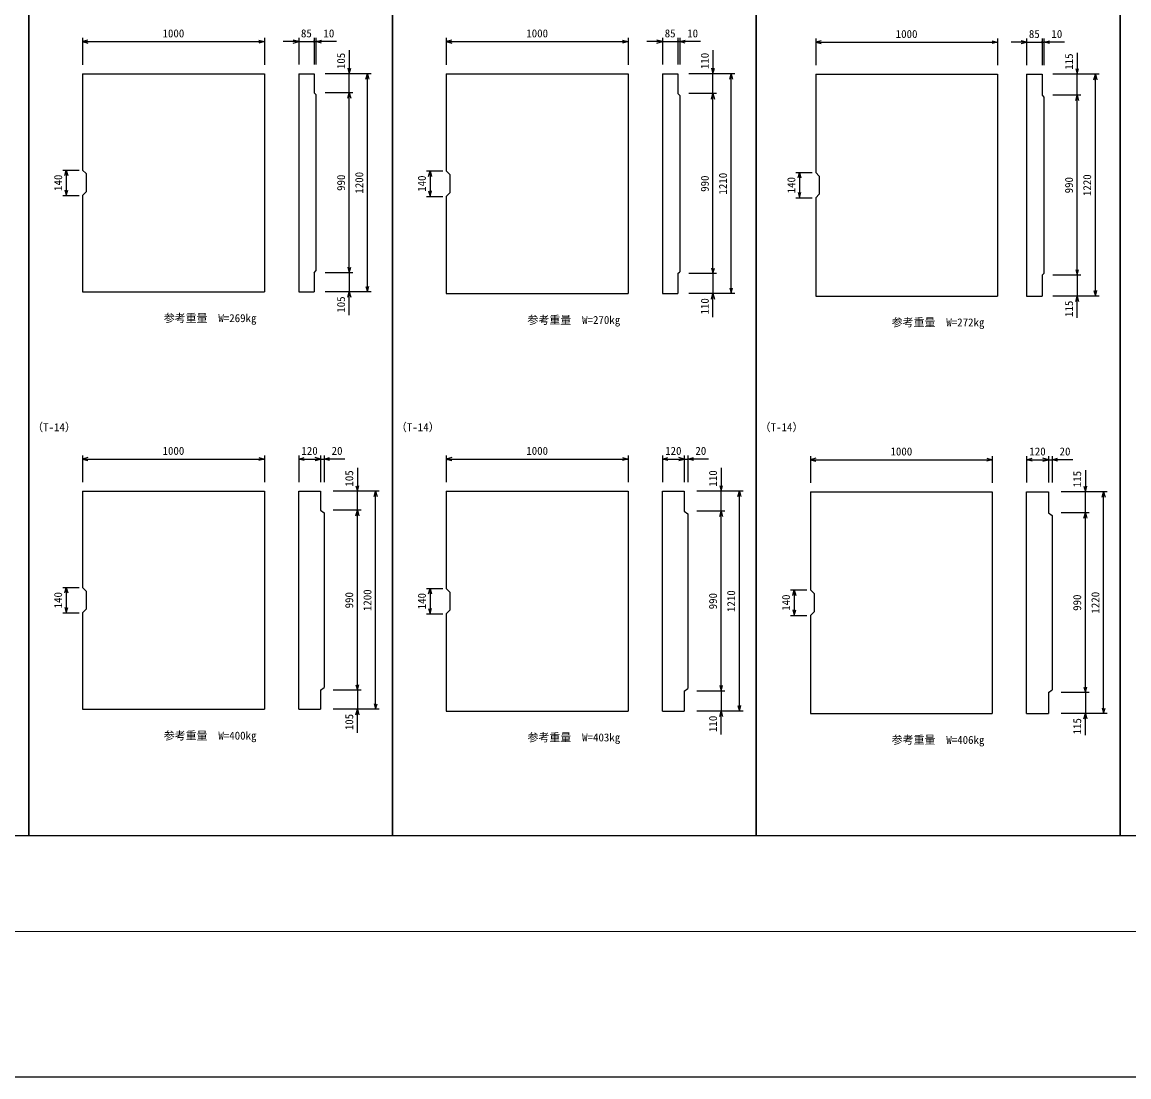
# Model space of a CAD drawing. Units: millimetres, scale not verified. Extents: x -33600 to 33600, y -11880 to 11880.
# Drawn here: x -27411 to -21326, y -11880 to -6078 of the extents above; entities that cross this region are included whole.
import ezdxf
from ezdxf.enums import TextEntityAlignment as Align

# ---------------------------------------------------------------- set-up
doc = ezdxf.new("R2010")
doc.units = ezdxf.units.MM
doc.header["$LTSCALE"] = 40
for name, color, linetype, lineweight in [('0-0_DIM', 7, 'Continuous', 25), ('0-1_Defpoints', 5, 'Continuous', 25), ('0-2_HATCH', 6, 'Continuous', 25), ('0-7_TXT', 7, 'Continuous', 25), ('0-8_WAKU', 3, 'Continuous', 13)]:
    doc.layers.add(name, color=color, linetype=linetype, lineweight=lineweight)
doc.styles.add('ＭＳ ゴシック', font='')
doc.styles.get('ＭＳ ゴシック').set_extended_font_data('MS Gothic')

msp = doc.modelspace()

# ---------------------------------------------------------------- linework, layer by layer
at = {"layer": '0-0_DIM'}
for p, q in [((-27079.36, -6164.77), (-27079.36, -6311.9)), ((-27079.36, -6184.77), (-26079.36, -6184.77)), ((-26079.36, -6164.77), (-26079.36, -6311.9)), ((-25890.76, -6184.77), (-25975.76, -6184.77)), ((-25890.76, -6164.77), (-25890.76, -6311.17)), ((-25890.76, -6184.77), (-25805.76, -6184.77)), ((-25805.76, -6164.77), (-25805.76, -6311.17)), ((-25805.76, -6184.77), (-25795.76, -6184.77)), ((-25795.76, -6164.77), (-25795.76, -6311.17)), ((-25682.24, -6184.77), (-25795.76, -6184.77)), ((-25079.36, -6164.77), (-25079.36, -6311.9)), ((-25079.36, -6184.77), (-24079.36, -6184.77)), ((-24079.36, -6164.77), (-24079.36, -6311.9)), ((-23890.76, -6184.77), (-23975.76, -6184.77)), ((-23890.76, -6164.77), (-23890.76, -6311.17)), ((-23890.76, -6184.77), (-23805.76, -6184.77)), ((-23805.76, -6164.77), (-23805.76, -6311.17)), ((-23805.76, -6184.77), (-23795.76, -6184.77)), ((-23795.76, -6164.77), (-23795.76, -6311.17)), ((-23682.24, -6184.77), (-23795.76, -6184.77)), ((-23048.05, -6168.19), (-23048.05, -6315.32)), ((-23048.05, -6188.19), (-22048.05, -6188.19)), ((-22048.05, -6168.19), (-22048.05, -6315.32)), ((-21888.3, -6188.19), (-21973.3, -6188.19)), ((-21888.3, -6168.19), (-21888.3, -6314.59)), ((-21888.3, -6188.19), (-21803.3, -6188.19)), ((-21803.3, -6168.19), (-21803.3, -6314.59)), ((-21803.3, -6188.19), (-21793.3, -6188.19)), ((-21793.3, -6168.19), (-21793.3, -6314.59)), ((-21679.77, -6188.19), (-21793.3, -6188.19)), ((-25612.69, -6232.45), (-25612.69, -6361.3)), ((-23612.69, -6232.45), (-23612.69, -6361.3)), ((-21610.22, -6245.87), (-21610.22, -6364.72)), ((-25492.69, -6361.3), (-25745.76, -6361.3)), ((-25612.69, -6466.3), (-25612.69, -6361.3)), ((-25512.69, -7561.3), (-25512.69, -6361.3)), ((-23492.69, -6361.3), (-23745.76, -6361.3)), ((-23612.69, -6471.3), (-23612.69, -6361.3)), ((-23512.69, -7571.3), (-23512.69, -6361.3)), ((-21490.22, -6364.72), (-21743.3, -6364.72)), ((-21610.22, -6479.72), (-21610.22, -6364.72)), ((-21510.22, -7584.72), (-21510.22, -6364.72)), ((-25592.69, -6466.3), (-25745.76, -6466.3)), ((-25612.69, -7456.3), (-25612.69, -6466.3)), ((-23592.69, -6471.3), (-23745.76, -6471.3)), ((-23612.69, -7461.3), (-23612.69, -6471.3)), ((-21590.22, -6479.72), (-21743.3, -6479.72)), ((-21610.22, -7469.72), (-21610.22, -6479.72)), ((-27188.36, -6891.3), (-27098.36, -6891.3)), ((-27168.36, -6891.3), (-27168.36, -7031.3)), ((-25188.36, -6896.3), (-25098.36, -6896.3)), ((-25168.36, -6896.3), (-25168.36, -7036.3)), ((-23157.05, -6904.72), (-23067.05, -6904.72)), ((-23137.05, -6904.72), (-23137.05, -7044.72)), ((-27188.36, -7031.3), (-27098.36, -7031.3)), ((-25188.36, -7036.3), (-25098.36, -7036.3)), ((-23157.05, -7044.72), (-23067.05, -7044.72)), ((-25592.69, -7456.3), (-25745.76, -7456.3)), ((-25612.69, -7456.3), (-25612.69, -7561.3)), ((-23592.69, -7461.3), (-23745.76, -7461.3)), ((-23612.69, -7461.3), (-23612.69, -7571.3)), ((-21590.22, -7469.72), (-21743.3, -7469.72)), ((-21610.22, -7469.72), (-21610.22, -7584.72)), ((-25492.69, -7561.3), (-25745.76, -7561.3)), ((-25612.69, -7690.15), (-25612.69, -7561.3)), ((-23492.69, -7571.3), (-23745.76, -7571.3)), ((-23612.69, -7700.15), (-23612.69, -7571.3)), ((-21490.22, -7584.72), (-21743.3, -7584.72)), ((-21610.22, -7703.57), (-21610.22, -7584.72)), ((-27079.36, -8461.35), (-27079.36, -8608.48)), ((-27079.36, -8481.35), (-26079.36, -8481.35)), ((-26079.36, -8461.35), (-26079.36, -8608.48)), ((-25890.77, -8461.35), (-25890.77, -8607.76)), ((-25890.77, -8481.35), (-25770.77, -8481.35)), ((-25770.77, -8461.35), (-25770.77, -8607.76)), ((-25770.77, -8481.35), (-25750.77, -8481.35)), ((-25750.77, -8461.35), (-25750.77, -8607.76)), ((-25637.24, -8481.35), (-25750.77, -8481.35)), ((-25079.36, -8461.35), (-25079.36, -8608.48)), ((-25079.36, -8481.35), (-24079.36, -8481.35)), ((-24079.36, -8461.35), (-24079.36, -8608.48)), ((-23890.77, -8461.35), (-23890.77, -8607.76)), ((-23890.77, -8481.35), (-23770.77, -8481.35)), ((-23770.77, -8461.35), (-23770.77, -8607.76)), ((-23770.77, -8481.35), (-23750.77, -8481.35)), ((-23750.77, -8461.35), (-23750.77, -8607.76)), ((-23637.24, -8481.35), (-23750.77, -8481.35)), ((-23076.89, -8464.77), (-23076.89, -8611.9)), ((-23076.89, -8484.77), (-22076.89, -8484.77)), ((-22076.89, -8464.77), (-22076.89, -8611.9)), ((-21888.3, -8464.77), (-21888.3, -8611.18)), ((-21888.3, -8484.77), (-21768.3, -8484.77)), ((-21768.3, -8464.77), (-21768.3, -8611.18)), ((-21768.3, -8484.77), (-21748.3, -8484.77)), ((-21748.3, -8464.77), (-21748.3, -8611.18)), ((-21634.77, -8484.77), (-21748.3, -8484.77)), ((-25567.69, -8529.03), (-25567.69, -8657.88)), ((-23567.69, -8529.03), (-23567.69, -8657.88)), ((-21565.22, -8542.45), (-21565.22, -8661.3)), ((-25447.69, -8657.88), (-25700.77, -8657.88)), ((-25567.69, -8762.88), (-25567.69, -8657.88)), ((-25467.69, -9857.88), (-25467.69, -8657.88)), ((-23447.69, -8657.88), (-23700.77, -8657.88)), ((-23567.69, -8767.88), (-23567.69, -8657.88)), ((-23467.69, -9867.88), (-23467.69, -8657.88)), ((-21445.22, -8661.3), (-21698.3, -8661.3)), ((-21565.22, -8776.3), (-21565.22, -8661.3)), ((-21465.22, -9881.3), (-21465.22, -8661.3)), ((-25547.69, -8762.88), (-25700.77, -8762.88)), ((-25567.69, -9752.88), (-25567.69, -8762.88)), ((-23547.69, -8767.88), (-23700.77, -8767.88)), ((-23567.69, -9757.88), (-23567.69, -8767.88)), ((-21545.22, -8776.3), (-21698.3, -8776.3)), ((-21565.22, -9766.3), (-21565.22, -8776.3)), ((-27188.36, -9187.88), (-27098.36, -9187.88)), ((-27168.36, -9187.88), (-27168.36, -9327.88)), ((-25188.36, -9192.88), (-25098.36, -9192.88)), ((-25168.36, -9192.88), (-25168.36, -9332.88)), ((-23185.89, -9201.3), (-23095.89, -9201.3)), ((-23165.89, -9201.3), (-23165.89, -9341.3)), ((-27188.36, -9327.88), (-27098.36, -9327.88)), ((-25188.36, -9332.88), (-25098.36, -9332.88)), ((-23185.89, -9341.3), (-23095.89, -9341.3)), ((-25547.69, -9752.88), (-25700.77, -9752.88)), ((-25567.69, -9752.88), (-25567.69, -9857.88)), ((-23547.69, -9757.88), (-23700.77, -9757.88)), ((-23567.69, -9757.88), (-23567.69, -9867.88)), ((-21545.22, -9766.3), (-21698.3, -9766.3)), ((-21565.22, -9766.3), (-21565.22, -9881.3)), ((-25447.69, -9857.88), (-25700.77, -9857.88)), ((-25567.69, -9986.73), (-25567.69, -9857.88)), ((-23447.69, -9867.88), (-23700.77, -9867.88)), ((-23567.69, -9996.73), (-23567.69, -9867.88)), ((-21445.22, -9881.3), (-21698.3, -9881.3)), ((-21565.22, -10000.15), (-21565.22, -9881.3))]:
    msp.add_line(p, q, dxfattribs=at)
for points in [[(-27049.36, -6176.73), (-27079.36, -6184.77), (-27049.36, -6192.81)], [(-26109.36, -6176.73), (-26079.36, -6184.77), (-26109.36, -6192.81)], [(-25920.76, -6192.81), (-25890.76, -6184.77), (-25920.76, -6176.73)], [(-25765.76, -6192.81), (-25795.76, -6184.77), (-25765.76, -6176.73)], [(-25049.36, -6176.73), (-25079.36, -6184.77), (-25049.36, -6192.81)], [(-24109.36, -6176.73), (-24079.36, -6184.77), (-24109.36, -6192.81)], [(-23920.76, -6192.81), (-23890.76, -6184.77), (-23920.76, -6176.73)], [(-23765.76, -6192.81), (-23795.76, -6184.77), (-23765.76, -6176.73)], [(-23018.05, -6180.15), (-23048.05, -6188.19), (-23018.05, -6196.23)], [(-22078.05, -6180.15), (-22048.05, -6188.19), (-22078.05, -6196.23)], [(-21918.3, -6196.23), (-21888.3, -6188.19), (-21918.3, -6180.15)], [(-21763.3, -6196.23), (-21793.3, -6188.19), (-21763.3, -6180.15)], [(-25620.73, -6331.3), (-25612.69, -6361.3), (-25604.65, -6331.3)], [(-25520.73, -6391.3), (-25512.69, -6361.3), (-25504.65, -6391.3)], [(-23620.73, -6331.3), (-23612.69, -6361.3), (-23604.65, -6331.3)], [(-23520.73, -6391.3), (-23512.69, -6361.3), (-23504.65, -6391.3)], [(-21618.26, -6334.72), (-21610.22, -6364.72), (-21602.18, -6334.72)], [(-21518.26, -6394.72), (-21510.22, -6364.72), (-21502.18, -6394.72)], [(-25620.73, -6496.3), (-25612.69, -6466.3), (-25604.65, -6496.3)], [(-23620.73, -6501.3), (-23612.69, -6471.3), (-23604.65, -6501.3)], [(-21618.26, -6509.72), (-21610.22, -6479.72), (-21602.18, -6509.72)], [(-27176.4, -6921.3), (-27168.36, -6891.3), (-27160.32, -6921.3)], [(-25176.4, -6926.3), (-25168.36, -6896.3), (-25160.32, -6926.3)], [(-23145.09, -6934.72), (-23137.05, -6904.72), (-23129.01, -6934.72)], [(-27176.4, -7001.3), (-27168.36, -7031.3), (-27160.32, -7001.3)], [(-25176.4, -7006.3), (-25168.36, -7036.3), (-25160.32, -7006.3)], [(-23145.09, -7014.72), (-23137.05, -7044.72), (-23129.01, -7014.72)], [(-25620.73, -7426.3), (-25612.69, -7456.3), (-25604.65, -7426.3)], [(-23620.73, -7431.3), (-23612.69, -7461.3), (-23604.65, -7431.3)], [(-21618.26, -7439.72), (-21610.22, -7469.72), (-21602.18, -7439.72)], [(-25520.73, -7531.3), (-25512.69, -7561.3), (-25504.65, -7531.3)], [(-23520.73, -7541.3), (-23512.69, -7571.3), (-23504.65, -7541.3)], [(-25620.73, -7591.3), (-25612.69, -7561.3), (-25604.65, -7591.3)], [(-23620.73, -7601.3), (-23612.69, -7571.3), (-23604.65, -7601.3)], [(-21618.26, -7614.72), (-21610.22, -7584.72), (-21602.18, -7614.72)], [(-21518.26, -7554.72), (-21510.22, -7584.72), (-21502.18, -7554.72)], [(-27049.36, -8473.31), (-27079.36, -8481.35), (-27049.36, -8489.39)], [(-26109.36, -8473.31), (-26079.36, -8481.35), (-26109.36, -8489.39)], [(-25860.77, -8489.39), (-25890.77, -8481.35), (-25860.77, -8473.31)], [(-25800.77, -8489.39), (-25770.77, -8481.35), (-25800.77, -8473.31)], [(-25720.77, -8489.39), (-25750.77, -8481.35), (-25720.77, -8473.31)], [(-25049.36, -8473.31), (-25079.36, -8481.35), (-25049.36, -8489.39)], [(-24109.36, -8473.31), (-24079.36, -8481.35), (-24109.36, -8489.39)], [(-23860.77, -8489.39), (-23890.77, -8481.35), (-23860.77, -8473.31)], [(-23800.77, -8489.39), (-23770.77, -8481.35), (-23800.77, -8473.31)], [(-23720.77, -8489.39), (-23750.77, -8481.35), (-23720.77, -8473.31)], [(-23046.89, -8476.73), (-23076.89, -8484.77), (-23046.89, -8492.81)], [(-22106.89, -8476.73), (-22076.89, -8484.77), (-22106.89, -8492.81)], [(-21858.3, -8492.81), (-21888.3, -8484.77), (-21858.3, -8476.73)], [(-21798.3, -8492.81), (-21768.3, -8484.77), (-21798.3, -8476.73)], [(-21718.3, -8492.81), (-21748.3, -8484.77), (-21718.3, -8476.73)], [(-25575.73, -8627.88), (-25567.69, -8657.88), (-25559.65, -8627.88)], [(-23575.73, -8627.88), (-23567.69, -8657.88), (-23559.65, -8627.88)], [(-21573.26, -8631.3), (-21565.22, -8661.3), (-21557.18, -8631.3)], [(-25475.73, -8687.88), (-25467.69, -8657.88), (-25459.65, -8687.88)], [(-23475.73, -8687.88), (-23467.69, -8657.88), (-23459.65, -8687.88)], [(-21473.26, -8691.3), (-21465.22, -8661.3), (-21457.18, -8691.3)], [(-25575.73, -8792.88), (-25567.69, -8762.88), (-25559.65, -8792.88)], [(-23575.73, -8797.88), (-23567.69, -8767.88), (-23559.65, -8797.88)], [(-21573.26, -8806.3), (-21565.22, -8776.3), (-21557.18, -8806.3)], [(-27176.4, -9217.88), (-27168.36, -9187.88), (-27160.32, -9217.88)], [(-25176.4, -9222.88), (-25168.36, -9192.88), (-25160.32, -9222.88)], [(-23173.93, -9231.3), (-23165.89, -9201.3), (-23157.85, -9231.3)], [(-27176.4, -9297.88), (-27168.36, -9327.88), (-27160.32, -9297.88)], [(-25176.4, -9302.88), (-25168.36, -9332.88), (-25160.32, -9302.88)], [(-23173.93, -9311.3), (-23165.89, -9341.3), (-23157.85, -9311.3)], [(-25575.73, -9722.88), (-25567.69, -9752.88), (-25559.65, -9722.88)], [(-23575.73, -9727.88), (-23567.69, -9757.88), (-23559.65, -9727.88)], [(-21573.26, -9736.3), (-21565.22, -9766.3), (-21557.18, -9736.3)], [(-25575.73, -9887.88), (-25567.69, -9857.88), (-25559.65, -9887.88)], [(-25475.73, -9827.88), (-25467.69, -9857.88), (-25459.65, -9827.88)], [(-23475.73, -9837.88), (-23467.69, -9867.88), (-23459.65, -9837.88)], [(-21473.26, -9851.3), (-21465.22, -9881.3), (-21457.18, -9851.3)], [(-23575.73, -9897.88), (-23567.69, -9867.88), (-23559.65, -9897.88)], [(-21573.26, -9911.3), (-21565.22, -9881.3), (-21557.18, -9911.3)]]:
    msp.add_lwpolyline(points, dxfattribs=at)
for centre in [(-25805.76, -6184.77), (-23805.76, -6184.77), (-21803.3, -6188.19)]:
    msp.add_circle(centre, 4, dxfattribs=at)
at = {"layer": '0-1_Defpoints'}
msp.add_lwpolyline([(-33600, -11880), (0, -11880), (0, 11880), (-33600, 11880)], close=True, dxfattribs=at)
at = {"layer": '0-2_HATCH'}
for p, q in [((-27079.36, -6361.3), (-27079.36, -6891.3)), ((-27079.36, -6361.3), (-26079.36, -6361.3)), ((-26079.36, -6361.3), (-26079.36, -7561.3)), ((-25079.36, -6361.3), (-25079.36, -6896.3)), ((-25079.36, -6361.3), (-24079.36, -6361.3)), ((-24079.36, -6361.3), (-24079.36, -7571.3)), ((-23048.05, -6364.72), (-23048.05, -6904.72)), ((-21888.3, -6364.72), (-21888.3, -7584.72)), ((-21888.3, -6364.72), (-21803.3, -6364.72)), ((-21803.3, -6364.72), (-21803.3, -6479.72)), ((-25805.76, -6466.3), (-25795.76, -6476.3)), ((-25795.76, -6476.3), (-25795.76, -7446.3)), ((-21803.3, -6479.72), (-21793.3, -6489.72)), ((-21793.3, -6489.72), (-21793.3, -7459.72)), ((-27079.36, -6891.3), (-27059.36, -6911.3)), ((-25079.36, -6896.3), (-25059.36, -6916.3)), ((-23048.05, -6904.72), (-23028.05, -6924.72)), ((-23028.05, -6924.72), (-23028.05, -7024.72)), ((-23028.05, -7024.72), (-23048.05, -7044.72)), ((-23048.05, -7044.72), (-23048.05, -7584.72)), ((-25805.76, -7456.3), (-25795.76, -7446.3)), ((-25805.76, -7456.3), (-25805.76, -7561.3)), ((-23805.76, -7461.3), (-23795.76, -7451.3)), ((-23805.76, -7461.3), (-23805.76, -7571.3)), ((-21803.3, -7469.72), (-21793.3, -7459.72)), ((-21803.3, -7469.72), (-21803.3, -7584.72)), ((-23048.05, -7584.72), (-22048.05, -7584.72)), ((-21888.3, -7584.72), (-21803.3, -7584.72)), ((-27079.36, -8657.88), (-27079.36, -9187.88)), ((-27079.36, -8657.88), (-26079.36, -8657.88)), ((-26079.36, -8657.88), (-26079.36, -9857.88)), ((-25890.77, -9857.88), (-25890.77, -8657.88)), ((-25079.36, -8657.88), (-25079.36, -9192.88)), ((-23890.77, -9867.88), (-23890.77, -8657.88)), ((-23076.89, -8661.3), (-22076.89, -8661.3)), ((-23076.89, -8661.3), (-23076.89, -9201.3)), ((-22076.89, -8661.3), (-22076.89, -9881.3)), ((-21888.3, -9881.3), (-21888.3, -8661.3)), ((-25770.77, -8762.88), (-25750.77, -8777.88)), ((-25750.77, -8777.88), (-25750.77, -9737.88)), ((-23750.77, -8782.88), (-23750.77, -9742.88)), ((-21748.3, -8791.3), (-21748.3, -9751.3)), ((-27079.36, -9187.88), (-27059.36, -9207.88)), ((-27059.36, -9207.88), (-27059.36, -9307.88)), ((-25079.36, -9192.88), (-25059.36, -9212.88)), ((-25059.36, -9212.88), (-25059.36, -9312.88)), ((-23076.89, -9201.3), (-23056.89, -9221.3)), ((-23056.89, -9221.3), (-23056.89, -9321.3)), ((-27059.36, -9307.88), (-27079.36, -9327.88)), ((-25059.36, -9312.88), (-25079.36, -9332.88)), ((-23056.89, -9321.3), (-23076.89, -9341.3)), ((-23076.89, -9341.3), (-23076.89, -9881.3)), ((-25770.77, -9752.88), (-25750.77, -9737.88)), ((-25770.77, -9752.88), (-25770.77, -9857.88)), ((-23770.77, -9757.88), (-23750.77, -9742.88)), ((-23770.77, -9757.88), (-23770.77, -9867.88)), ((-21768.3, -9766.3), (-21748.3, -9751.3)), ((-21768.3, -9766.3), (-21768.3, -9881.3)), ((-25890.77, -9857.88), (-25770.77, -9857.88)), ((-23890.77, -9867.88), (-23770.77, -9867.88)), ((-23076.89, -9881.3), (-22076.89, -9881.3)), ((-21888.3, -9881.3), (-21768.3, -9881.3))]:
    msp.add_line(p, q, dxfattribs=at)
for points in [[(-25890.76, -6361.3), (-25805.76, -6361.3), (-25805.76, -6466.3)], [(-25890.76, -6361.3), (-25890.76, -7561.3), (-25805.76, -7561.3)], [(-23890.76, -6361.3), (-23805.76, -6361.3), (-23805.76, -6471.3)], [(-23890.76, -6361.3), (-23890.76, -7571.3), (-23805.76, -7571.3)], [(-23048.05, -6364.72), (-22048.05, -6364.72), (-22048.05, -7584.72)], [(-23805.76, -6471.3), (-23795.76, -6481.3), (-23795.76, -7451.3)], [(-27059.36, -6911.3), (-27059.36, -7011.3), (-27079.36, -7031.3)], [(-25059.36, -6916.3), (-25059.36, -7016.3), (-25079.36, -7036.3)], [(-27079.36, -7031.3), (-27079.36, -7561.3), (-26079.36, -7561.3)], [(-25079.36, -7036.3), (-25079.36, -7571.3), (-24079.36, -7571.3)], [(-25890.77, -8657.88), (-25770.77, -8657.88), (-25770.77, -8762.88)], [(-25079.36, -8657.88), (-24079.36, -8657.88), (-24079.36, -9867.88)], [(-23890.77, -8657.88), (-23770.77, -8657.88), (-23770.77, -8767.88), (-23750.77, -8782.88)], [(-21888.3, -8661.3), (-21768.3, -8661.3), (-21768.3, -8776.3), (-21748.3, -8791.3)], [(-27079.36, -9327.88), (-27079.36, -9857.88), (-26079.36, -9857.88)], [(-25079.36, -9332.88), (-25079.36, -9867.88), (-24079.36, -9867.88)]]:
    msp.add_lwpolyline(points, dxfattribs=at)
at = {"layer": '0-7_TXT'}
for points in [[(-29374.81, -10552.13), (-27374.81, -10552.13), (-27374.81, -5902.13), (-29374.81, -5902.13)], [(-27374.81, -10552.13), (-25374.81, -10552.13), (-25374.81, -5902.13), (-27374.81, -5902.13)], [(-25374.81, -10552.13), (-23374.81, -10552.13), (-23374.81, -5902.13), (-25374.81, -5902.13)], [(-23374.81, -10552.13), (-21374.81, -10552.13), (-21374.81, -5902.13), (-23374.81, -5902.13)], [(-21374.81, -10552.13), (-19374.81, -10552.13), (-19374.81, -5902.13), (-21374.81, -5902.13)]]:
    msp.add_lwpolyline(points, close=True, dxfattribs=at)
at = {"layer": '0-8_WAKU'}
msp.add_lwpolyline([(-32800, -11080), (-800, -11080), (-800, 11080), (-32800, 11080)], close=True, dxfattribs=at)

# ---------------------------------------------------------------- texts
at = {"layer": '0-0_DIM', "style": 'ＭＳ ゴシック'}
for s, p in [('1000', (-26639.36, -6174.77)), ('85', (-25878.26, -6174.77)), ('10', (-25754.6, -6174.77)), ('1000', (-24639.36, -6174.77)), ('85', (-23878.26, -6174.77)), ('10', (-23754.6, -6174.77)), ('1000', (-22608.05, -6178.19)), ('85', (-21875.8, -6178.19)), ('10', (-21752.13, -6178.19)), ('参考重量\u3000W=269kg', (-26632.28, -7741.3)), ('参考重量\u3000W=270kg', (-24632.28, -7751.3)), ('参考重量\u3000W=272kg', (-22629.81, -7764.72)), ('（T-14）', (-27355.79, -8341.4)), ('（T-14）', (-25355.79, -8341.4)), ('（T-14）', (-23355.79, -8341.4)), ('1000', (-26639.36, -8471.35)), ('120', (-25875.77, -8471.35)), ('20', (-25709.6, -8471.35)), ('1000', (-24639.36, -8471.35)), ('120', (-23875.77, -8471.35)), ('20', (-23709.6, -8471.35)), ('1000', (-22636.89, -8474.77)), ('120', (-21873.3, -8474.77)), ('20', (-21707.13, -8474.77)), ('参考重量\u3000W=400kg', (-26632.28, -10037.88)), ('参考重量\u3000W=403kg', (-24632.28, -10047.88)), ('参考重量\u3000W=406kg', (-22629.81, -10061.3))]:
    msp.add_text(s, height=43.99, dxfattribs=at).set_placement(p, align=Align.BOTTOM_LEFT)
for s, p in [('105', (-25622.69, -6336.3)), ('110', (-23622.69, -6336.3)), ('115', (-21620.22, -6339.72)), ('140', (-27178.36, -7006.3)), ('990', (-25622.69, -7006.3)), ('1200', (-25522.69, -7021.3)), ('140', (-25178.36, -7011.3)), ('990', (-23622.69, -7011.3)), ('1210', (-23522.69, -7026.3)), ('140', (-23147.05, -7019.72)), ('990', (-21620.22, -7019.72)), ('1220', (-21520.22, -7034.72)), ('105', (-25622.69, -7676.3)), ('110', (-23622.69, -7686.3)), ('115', (-21620.22, -7699.72)), ('105', (-25577.69, -8632.88)), ('110', (-23577.69, -8632.88)), ('115', (-21575.22, -8636.3)), ('140', (-27178.36, -9302.88)), ('990', (-25577.69, -9302.88)), ('1200', (-25477.69, -9317.88)), ('140', (-25178.36, -9307.88)), ('990', (-23577.69, -9307.88)), ('1210', (-23477.69, -9322.88)), ('140', (-23175.89, -9316.3)), ('990', (-21575.22, -9316.3)), ('1220', (-21475.22, -9331.3)), ('105', (-25577.69, -9972.88)), ('110', (-23577.69, -9982.88)), ('115', (-21575.22, -9996.3))]:
    msp.add_text(s, height=43.99, rotation=90, dxfattribs=at).set_placement(p, align=Align.BOTTOM_LEFT)

doc.saveas('drawing.dxf')
